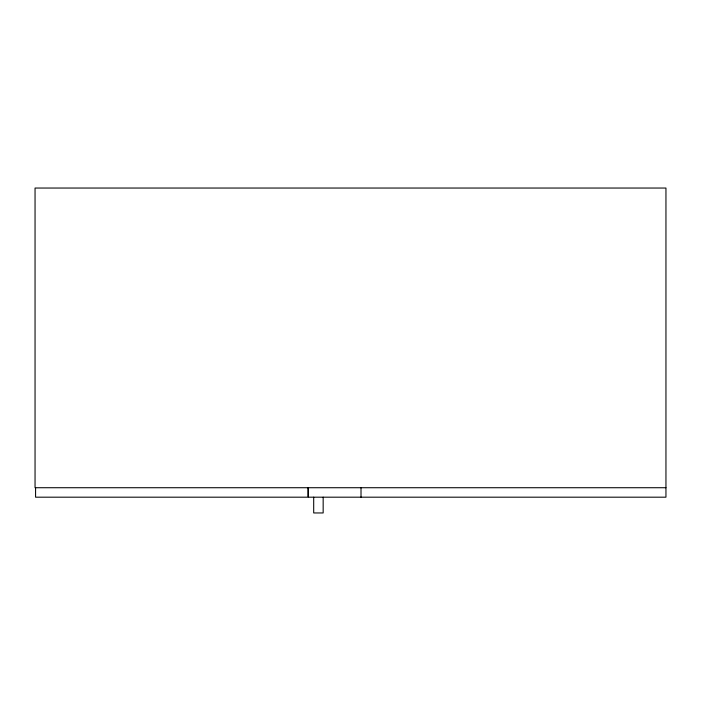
<?xml version="1.0" encoding="UTF-8"?>
<svg xmlns="http://www.w3.org/2000/svg" width="701" height="701" viewBox="0 0 701 701"><rect width="100%" height="100%" fill="white"/><g stroke="black" fill="none" stroke-linecap="round" stroke-linejoin="round"><path stroke-width="1.05" d="M665.95 487.721L35.05 487.721L35.05 188.043L665.95 188.043L665.95 497.184L308.44 497.184L308.44 487.721M361.015 487.721L361.015 497.184M323.161 497.184L323.161 512.957L313.697 512.957L313.697 497.184M307.914 487.721L307.914 497.184L35.576 497.184L35.576 487.721"/></g></svg>
